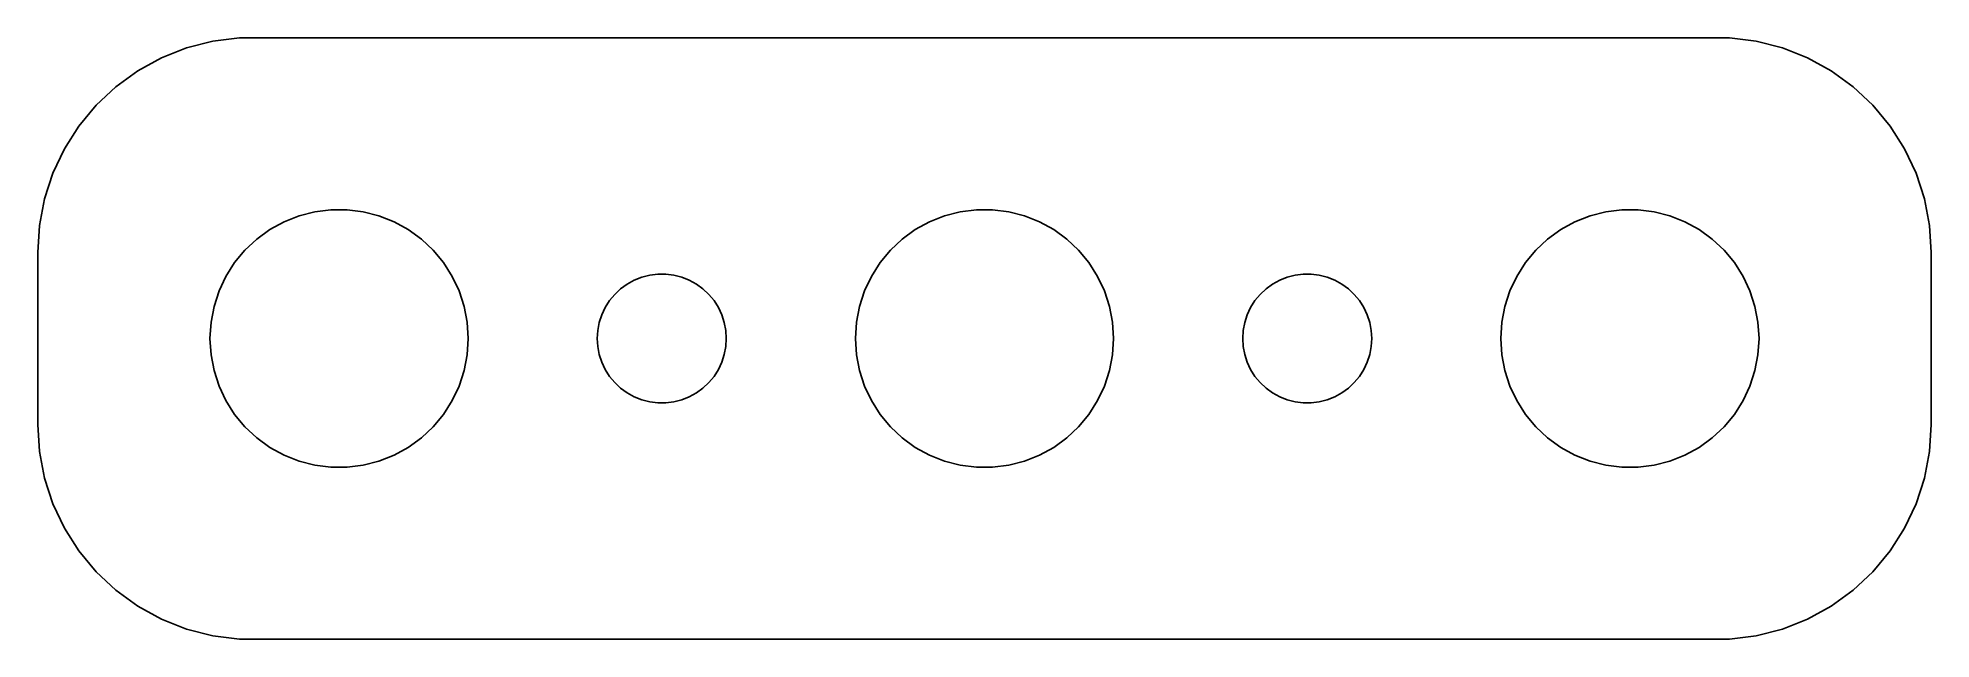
# Model space of a CAD drawing. Header units: metres. Extents: x -22 to 22, y 17 to 31.
import ezdxf

# ---------------------------------------------------------------- set-up
doc = ezdxf.new("R2010")
doc.units = ezdxf.units.M

msp = doc.modelspace()

# ---------------------------------------------------------------- linework, layer by layer
for p, q in [((-17.9369, 30.9114), (-18.5451, 30.7553)), ((-17.3139, 30.9901), (-17.9369, 30.9114)), ((17.3139, 30.9901), (-17.3139, 30.9901)), ((17.9369, 30.9114), (17.3139, 30.9901)), ((18.5451, 30.7553), (17.9369, 30.9114)), ((-19.1289, 30.5241), (-19.6791, 30.2216)), ((-18.5451, 30.7553), (-19.1289, 30.5241)), ((19.1289, 30.5241), (18.5451, 30.7553)), ((19.6791, 30.2216), (19.1289, 30.5241)), ((-19.6791, 30.2216), (-20.1871, 29.8526)), ((20.1871, 29.8526), (19.6791, 30.2216)), ((-20.1871, 29.8526), (-20.6448, 29.4227)), ((20.6448, 29.4227), (20.1871, 29.8526)), ((-20.6448, 29.4227), (-21.0451, 28.9389)), ((21.0451, 28.9389), (20.6448, 29.4227)), ((-21.0451, 28.9389), (-21.3815, 28.4088)), ((21.3815, 28.4088), (21.0451, 28.9389)), ((-21.3815, 28.4088), (-21.6489, 27.8406)), ((21.6489, 27.8406), (21.3815, 28.4088)), ((-21.6489, 27.8406), (-21.8429, 27.2434)), ((21.8429, 27.2434), (21.6489, 27.8406)), ((-21.8429, 27.2434), (-21.9606, 26.6267)), ((-16.2773, 26.7145), (-15.927, 26.8532)), ((-15.927, 26.8532), (-15.5621, 26.9469)), ((-15.5621, 26.9469), (-15.1884, 26.9941)), ((-15.1884, 26.9941), (-14.8116, 26.9941)), ((-14.8116, 26.9941), (-14.4379, 26.9469)), ((-14.4379, 26.9469), (-14.0729, 26.8532)), ((-14.0729, 26.8532), (-13.7227, 26.7145)), ((-1.27733, 26.7145), (-0.92705, 26.8532)), ((-0.92705, 26.8532), (-0.56213, 26.9469)), ((-0.56213, 26.9469), (-0.18837, 26.9941)), ((-0.18837, 26.9941), (0.18837, 26.9941)), ((0.18837, 26.9941), (0.56213, 26.9469)), ((0.56213, 26.9469), (0.92705, 26.8532)), ((0.92705, 26.8532), (1.27733, 26.7145)), ((13.7227, 26.7145), (14.0729, 26.8532)), ((14.0729, 26.8532), (14.4379, 26.9469)), ((14.4379, 26.9469), (14.8116, 26.9941)), ((14.8116, 26.9941), (15.1884, 26.9941)), ((15.1884, 26.9941), (15.5621, 26.9469)), ((15.5621, 26.9469), (15.927, 26.8532)), ((15.927, 26.8532), (16.2773, 26.7145)), ((21.9606, 26.6267), (21.8429, 27.2434)), ((-21.9606, 26.6267), (-22, 26)), ((-16.9123, 26.3115), (-16.6075, 26.533)), ((-16.6075, 26.533), (-16.2773, 26.7145)), ((-13.7227, 26.7145), (-13.3925, 26.533)), ((-13.3925, 26.533), (-13.0877, 26.3115)), ((-1.91226, 26.3115), (-1.60747, 26.533)), ((-1.60747, 26.533), (-1.27733, 26.7145)), ((1.27733, 26.7145), (1.60747, 26.533)), ((1.60747, 26.533), (1.91226, 26.3115)), ((13.0877, 26.3115), (13.3925, 26.533)), ((13.3925, 26.533), (13.7227, 26.7145)), ((16.2773, 26.7145), (16.6075, 26.533)), ((16.6075, 26.533), (16.9123, 26.3115)), ((22, 26), (21.9606, 26.6267)), ((-22, 26), (-22, 22)), ((-17.427, 25.7634), (-17.1869, 26.0536)), ((-17.1869, 26.0536), (-16.9123, 26.3115)), ((-13.0877, 26.3115), (-12.8131, 26.0536)), ((-12.8131, 26.0536), (-12.5729, 25.7634)), ((-2.42705, 25.7634), (-2.1869, 26.0536)), ((-2.1869, 26.0536), (-1.91226, 26.3115)), ((1.91226, 26.3115), (2.1869, 26.0536)), ((2.1869, 26.0536), (2.42705, 25.7634)), ((12.5729, 25.7634), (12.8131, 26.0536)), ((12.8131, 26.0536), (13.0877, 26.3115)), ((16.9123, 26.3115), (17.1869, 26.0536)), ((17.1869, 26.0536), (17.427, 25.7634)), ((22, 22), (22, 26)), ((-17.6289, 25.4453), (-17.427, 25.7634)), ((-12.5729, 25.7634), (-12.3711, 25.4453)), ((-2.62891, 25.4453), (-2.42705, 25.7634)), ((2.42705, 25.7634), (2.62891, 25.4453)), ((12.3711, 25.4453), (12.5729, 25.7634)), ((17.427, 25.7634), (17.6289, 25.4453)), ((-17.9057, 24.7461), (-17.7893, 25.1044)), ((-17.7893, 25.1044), (-17.6289, 25.4453)), ((-12.3711, 25.4453), (-12.2107, 25.1044)), ((-12.2107, 25.1044), (-12.0942, 24.7461)), ((-8.59344, 25.0268), (-8.45613, 25.1558)), ((-8.45613, 25.1558), (-8.30373, 25.2665)), ((-8.30373, 25.2665), (-8.13866, 25.3572)), ((-8.13866, 25.3572), (-7.96352, 25.4266)), ((-7.96352, 25.4266), (-7.78107, 25.4734)), ((-7.78107, 25.4734), (-7.59418, 25.497)), ((-7.59418, 25.497), (-7.40581, 25.497)), ((-7.40581, 25.497), (-7.21892, 25.4734)), ((-7.21892, 25.4734), (-7.03647, 25.4266)), ((-7.03647, 25.4266), (-6.86133, 25.3572)), ((-6.86133, 25.3572), (-6.69626, 25.2665)), ((-6.69626, 25.2665), (-6.54385, 25.1558)), ((-6.54385, 25.1558), (-6.40654, 25.0268)), ((-2.90575, 24.7461), (-2.78932, 25.1044)), ((-2.78932, 25.1044), (-2.62891, 25.4453)), ((2.62891, 25.4453), (2.78932, 25.1044)), ((2.78932, 25.1044), (2.90575, 24.7461)), ((6.40654, 25.0268), (6.54385, 25.1558)), ((6.54385, 25.1558), (6.69626, 25.2665)), ((6.69626, 25.2665), (6.86133, 25.3572)), ((6.86133, 25.3572), (7.03647, 25.4266)), ((7.03647, 25.4266), (7.21892, 25.4734)), ((7.21892, 25.4734), (7.40581, 25.497)), ((7.40581, 25.497), (7.59418, 25.497)), ((7.59418, 25.497), (7.78107, 25.4734)), ((7.78107, 25.4734), (7.96352, 25.4266)), ((7.96352, 25.4266), (8.13866, 25.3572)), ((8.13866, 25.3572), (8.30373, 25.2665)), ((8.30373, 25.2665), (8.45613, 25.1558)), ((8.45613, 25.1558), (8.59344, 25.0268)), ((12.0942, 24.7461), (12.2107, 25.1044)), ((12.2107, 25.1044), (12.3711, 25.4453)), ((17.6289, 25.4453), (17.7893, 25.1044)), ((17.7893, 25.1044), (17.9057, 24.7461)), ((-17.9763, 24.376), (-17.9057, 24.7461)), ((-12.0942, 24.7461), (-12.0237, 24.376)), ((-8.89465, 24.5522), (-8.81445, 24.7226)), ((-8.81445, 24.7226), (-8.71352, 24.8817)), ((-8.71352, 24.8817), (-8.59344, 25.0268)), ((-6.40654, 25.0268), (-6.28647, 24.8817)), ((-6.28647, 24.8817), (-6.18553, 24.7226)), ((-6.18553, 24.7226), (-6.10533, 24.5522)), ((-2.97633, 24.376), (-2.90575, 24.7461)), ((2.90575, 24.7461), (2.97633, 24.376)), ((6.10533, 24.5522), (6.18553, 24.7226)), ((6.18553, 24.7226), (6.28647, 24.8817)), ((6.28647, 24.8817), (6.40654, 25.0268)), ((8.59344, 25.0268), (8.71352, 24.8817)), ((8.71352, 24.8817), (8.81445, 24.7226)), ((8.81445, 24.7226), (8.89465, 24.5522)), ((12.0237, 24.376), (12.0942, 24.7461)), ((17.9057, 24.7461), (17.9763, 24.376)), ((-18, 24), (-17.9763, 24.376)), ((-12.0237, 24.376), (-12, 24)), ((-8.98816, 24.188), (-8.95287, 24.373)), ((-8.95287, 24.373), (-8.89465, 24.5522)), ((-6.10533, 24.5522), (-6.04712, 24.373)), ((-6.04712, 24.373), (-6.01183, 24.188)), ((-3, 24), (-2.97633, 24.376)), ((2.97633, 24.376), (3, 24)), ((6.01183, 24.188), (6.04712, 24.373)), ((6.04712, 24.373), (6.10533, 24.5522)), ((8.89465, 24.5522), (8.95287, 24.373)), ((8.95287, 24.373), (8.98816, 24.188)), ((12, 24), (12.0237, 24.376)), ((17.9763, 24.376), (18, 24)), ((-17.9763, 23.624), (-18, 24)), ((-12, 24), (-12.0237, 23.624)), ((-9, 24), (-8.98816, 24.188)), ((-8.98816, 23.812), (-9, 24)), ((-8.95287, 23.627), (-8.98816, 23.812)), ((-6.01183, 23.812), (-6.04712, 23.627)), ((-6.01183, 24.188), (-6, 24)), ((-6, 24), (-6.01183, 23.812)), ((-2.97633, 23.624), (-3, 24)), ((3, 24), (2.97633, 23.624)), ((6, 24), (6.01183, 24.188)), ((6.01183, 23.812), (6, 24)), ((6.04712, 23.627), (6.01183, 23.812)), ((8.98816, 23.812), (8.95287, 23.627)), ((8.98816, 24.188), (9, 24)), ((9, 24), (8.98816, 23.812)), ((12.0237, 23.624), (12, 24)), ((18, 24), (17.9763, 23.624)), ((-17.9057, 23.2539), (-17.9763, 23.624)), ((-12.0237, 23.624), (-12.0942, 23.2539)), ((-8.89465, 23.4478), (-8.95287, 23.627)), ((-8.81445, 23.2774), (-8.89465, 23.4478)), ((-6.10533, 23.4478), (-6.18553, 23.2774)), ((-6.04712, 23.627), (-6.10533, 23.4478)), ((-2.90575, 23.2539), (-2.97633, 23.624)), ((2.97633, 23.624), (2.90575, 23.2539)), ((6.10533, 23.4478), (6.04712, 23.627)), ((6.18553, 23.2774), (6.10533, 23.4478)), ((8.89465, 23.4478), (8.81445, 23.2774)), ((8.95287, 23.627), (8.89465, 23.4478)), ((12.0942, 23.2539), (12.0237, 23.624)), ((17.9763, 23.624), (17.9057, 23.2539)), ((-17.7893, 22.8956), (-17.9057, 23.2539)), ((-17.6289, 22.5547), (-17.7893, 22.8956)), ((-12.2107, 22.8956), (-12.3711, 22.5547)), ((-12.0942, 23.2539), (-12.2107, 22.8956)), ((-8.71352, 23.1183), (-8.81445, 23.2774)), ((-8.59344, 22.9732), (-8.71352, 23.1183)), ((-8.45613, 22.8442), (-8.59344, 22.9732)), ((-6.40654, 22.9732), (-6.54385, 22.8442)), ((-6.28647, 23.1183), (-6.40654, 22.9732)), ((-6.18553, 23.2774), (-6.28647, 23.1183)), ((-2.78932, 22.8956), (-2.90575, 23.2539)), ((-2.62891, 22.5547), (-2.78932, 22.8956)), ((2.78932, 22.8956), (2.62891, 22.5547)), ((2.90575, 23.2539), (2.78932, 22.8956)), ((6.28647, 23.1183), (6.18553, 23.2774)), ((6.40654, 22.9732), (6.28647, 23.1183)), ((6.54385, 22.8442), (6.40654, 22.9732)), ((8.59344, 22.9732), (8.45613, 22.8442)), ((8.71352, 23.1183), (8.59344, 22.9732)), ((8.81445, 23.2774), (8.71352, 23.1183)), ((12.2107, 22.8956), (12.0942, 23.2539)), ((12.3711, 22.5547), (12.2107, 22.8956)), ((17.7893, 22.8956), (17.6289, 22.5547)), ((17.9057, 23.2539), (17.7893, 22.8956)), ((-17.427, 22.2366), (-17.6289, 22.5547)), ((-12.3711, 22.5547), (-12.5729, 22.2366)), ((-8.30373, 22.7335), (-8.45613, 22.8442)), ((-8.13866, 22.6428), (-8.30373, 22.7335)), ((-7.96352, 22.5734), (-8.13866, 22.6428)), ((-7.78107, 22.5266), (-7.96352, 22.5734)), ((-7.59418, 22.503), (-7.78107, 22.5266)), ((-7.40581, 22.503), (-7.59418, 22.503)), ((-7.21892, 22.5266), (-7.40581, 22.503)), ((-7.03647, 22.5734), (-7.21892, 22.5266)), ((-6.86133, 22.6428), (-7.03647, 22.5734)), ((-6.69626, 22.7335), (-6.86133, 22.6428)), ((-6.54385, 22.8442), (-6.69626, 22.7335)), ((-2.42705, 22.2366), (-2.62891, 22.5547)), ((2.62891, 22.5547), (2.42705, 22.2366)), ((6.69626, 22.7335), (6.54385, 22.8442)), ((6.86133, 22.6428), (6.69626, 22.7335)), ((7.03647, 22.5734), (6.86133, 22.6428)), ((7.21892, 22.5266), (7.03647, 22.5734)), ((7.40581, 22.503), (7.21892, 22.5266)), ((7.59418, 22.503), (7.40581, 22.503)), ((7.78107, 22.5266), (7.59418, 22.503)), ((7.96352, 22.5734), (7.78107, 22.5266)), ((8.13866, 22.6428), (7.96352, 22.5734)), ((8.30373, 22.7335), (8.13866, 22.6428)), ((8.45613, 22.8442), (8.30373, 22.7335)), ((12.5729, 22.2366), (12.3711, 22.5547)), ((17.6289, 22.5547), (17.427, 22.2366)), ((-22, 22), (-21.9606, 21.3733)), ((-17.1869, 21.9464), (-17.427, 22.2366)), ((-12.5729, 22.2366), (-12.8131, 21.9464)), ((-2.1869, 21.9464), (-2.42705, 22.2366)), ((2.42705, 22.2366), (2.1869, 21.9464)), ((12.8131, 21.9464), (12.5729, 22.2366)), ((17.427, 22.2366), (17.1869, 21.9464)), ((21.9606, 21.3733), (22, 22)), ((-16.9123, 21.6885), (-17.1869, 21.9464)), ((-16.6075, 21.467), (-16.9123, 21.6885)), ((-13.0877, 21.6885), (-13.3925, 21.467)), ((-12.8131, 21.9464), (-13.0877, 21.6885)), ((-1.91226, 21.6885), (-2.1869, 21.9464)), ((-1.60747, 21.467), (-1.91226, 21.6885)), ((1.91226, 21.6885), (1.60747, 21.467)), ((2.1869, 21.9464), (1.91226, 21.6885)), ((13.0877, 21.6885), (12.8131, 21.9464)), ((13.3925, 21.467), (13.0877, 21.6885)), ((16.9123, 21.6885), (16.6075, 21.467)), ((17.1869, 21.9464), (16.9123, 21.6885)), ((-21.9606, 21.3733), (-21.8429, 20.7566)), ((-16.2773, 21.2855), (-16.6075, 21.467)), ((-15.927, 21.1468), (-16.2773, 21.2855)), ((-15.5621, 21.0531), (-15.927, 21.1468)), ((-14.0729, 21.1468), (-14.4379, 21.0531)), ((-13.7227, 21.2855), (-14.0729, 21.1468)), ((-13.3925, 21.467), (-13.7227, 21.2855)), ((-1.27733, 21.2855), (-1.60747, 21.467)), ((-0.92705, 21.1468), (-1.27733, 21.2855)), ((-0.56213, 21.0531), (-0.92705, 21.1468)), ((0.92705, 21.1468), (0.56213, 21.0531)), ((1.27733, 21.2855), (0.92705, 21.1468)), ((1.60747, 21.467), (1.27733, 21.2855)), ((13.7227, 21.2855), (13.3925, 21.467)), ((14.0729, 21.1468), (13.7227, 21.2855)), ((14.4379, 21.0531), (14.0729, 21.1468)), ((15.927, 21.1468), (15.5621, 21.0531)), ((16.2773, 21.2855), (15.927, 21.1468)), ((16.6075, 21.467), (16.2773, 21.2855)), ((21.8429, 20.7566), (21.9606, 21.3733)), ((-21.8429, 20.7566), (-21.6489, 20.1594)), ((-15.1884, 21.0059), (-15.5621, 21.0531)), ((-14.8116, 21.0059), (-15.1884, 21.0059)), ((-14.4379, 21.0531), (-14.8116, 21.0059)), ((-0.18837, 21.0059), (-0.56213, 21.0531)), ((0.18837, 21.0059), (-0.18837, 21.0059)), ((0.56213, 21.0531), (0.18837, 21.0059)), ((14.8116, 21.0059), (14.4379, 21.0531)), ((15.1884, 21.0059), (14.8116, 21.0059)), ((15.5621, 21.0531), (15.1884, 21.0059)), ((21.6489, 20.1594), (21.8429, 20.7566)), ((-21.6489, 20.1594), (-21.3815, 19.5912)), ((21.3815, 19.5912), (21.6489, 20.1594)), ((-21.3815, 19.5912), (-21.0451, 19.0611)), ((21.0451, 19.0611), (21.3815, 19.5912)), ((-21.0451, 19.0611), (-20.6448, 18.5773)), ((20.6448, 18.5773), (21.0451, 19.0611)), ((-20.6448, 18.5773), (-20.1871, 18.1474)), ((20.1871, 18.1474), (20.6448, 18.5773)), ((-20.1871, 18.1474), (-19.6791, 17.7784)), ((19.6791, 17.7784), (20.1871, 18.1474)), ((-19.6791, 17.7784), (-19.1289, 17.4759)), ((19.1289, 17.4759), (19.6791, 17.7784)), ((-19.1289, 17.4759), (-18.5451, 17.2447)), ((-18.5451, 17.2447), (-17.9369, 17.0886)), ((17.9369, 17.0886), (18.5451, 17.2447)), ((18.5451, 17.2447), (19.1289, 17.4759)), ((-17.9369, 17.0886), (-17.3139, 17.0099)), ((-17.3139, 17.0099), (17.3139, 17.0099)), ((17.3139, 17.0099), (17.9369, 17.0886))]:
    msp.add_line(p, q)

doc.saveas('drawing.dxf')
